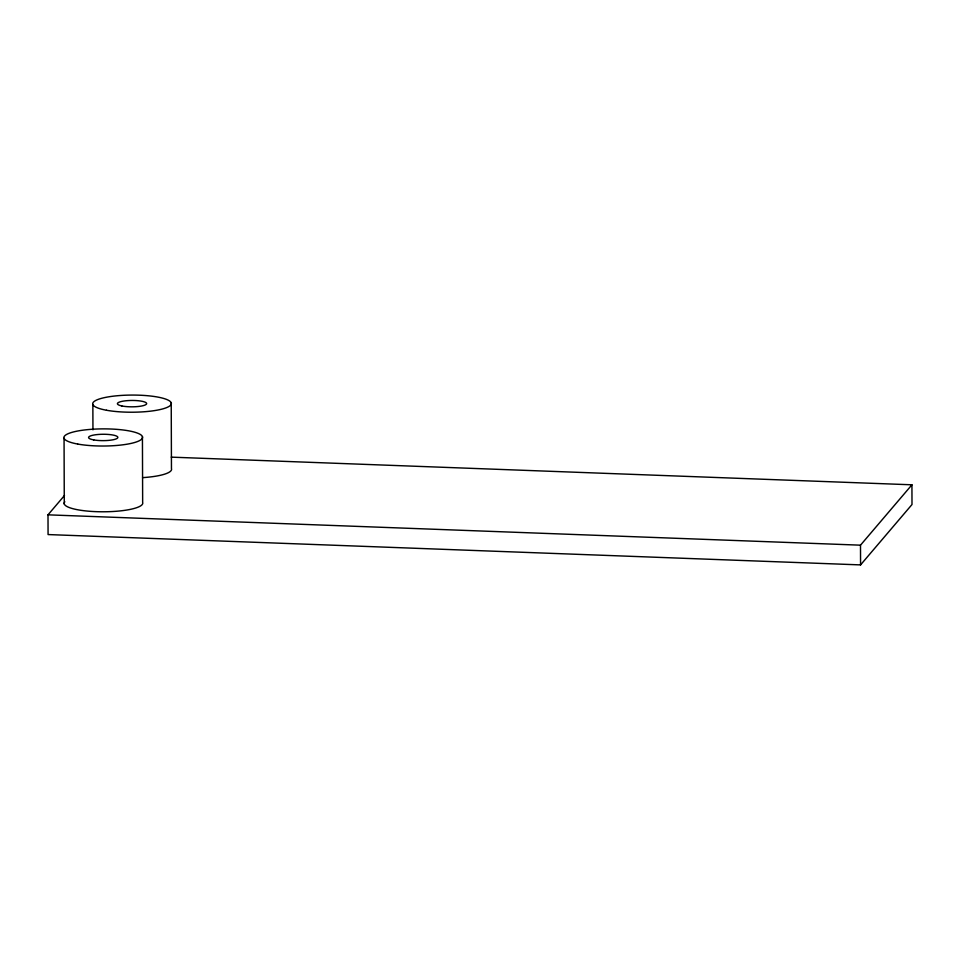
<?xml version="1.0" encoding="UTF-8"?>
<svg xmlns="http://www.w3.org/2000/svg" width="960" height="960" viewBox="0 0 960 960"><rect width="100%" height="100%" fill="white"/><g stroke="black" fill="none" stroke-linecap="round" stroke-linejoin="round"><path stroke-width="1.44" d="M171.252 457.14L911.928 484.8L912 504.516L860.568 564.9L48.072 534.564L48 514.836L64.5 495.48M860.568 564.9L860.496 545.172L911.928 484.8M48 514.836L860.496 545.172M171.228 402.852L171.456 468.6A39.3 8.568 -0.2 0 1 142.56 477.636M142.428 436.656L142.656 502.416A39.3 8.568 -0.2 0 1 101.376 511.776A39.3 8.568 -0.2 0 1 64.836 501.768M92.856 404.436L92.952 429.84M64.056 438.252L64.284 504M77.688 444.048A39.3 8.568 -0.2 0 0 141.876 438.9A39.3 8.568 -0.2 0 0 90.156 429.408A39.3 8.568 -0.2 0 0 77.688 444.048M93.756 439.908A14.604 3.18 -0.2 0 0 117.6 437.988A14.604 3.18 -0.2 0 0 98.388 434.46A14.604 3.18 -0.2 0 0 93.756 439.908M121.812 405.948A14.604 3.18 -0.2 0 0 146.172 404.4A14.604 3.18 -0.2 0 0 128.148 400.584A14.604 3.18 -0.2 0 0 121.812 405.948M106.488 410.244A39.3 8.568 -0.2 0 0 170.688 405.084A39.3 8.568 -0.2 0 0 118.956 395.604A39.3 8.568 -0.2 0 0 106.488 410.244"/></g></svg>
